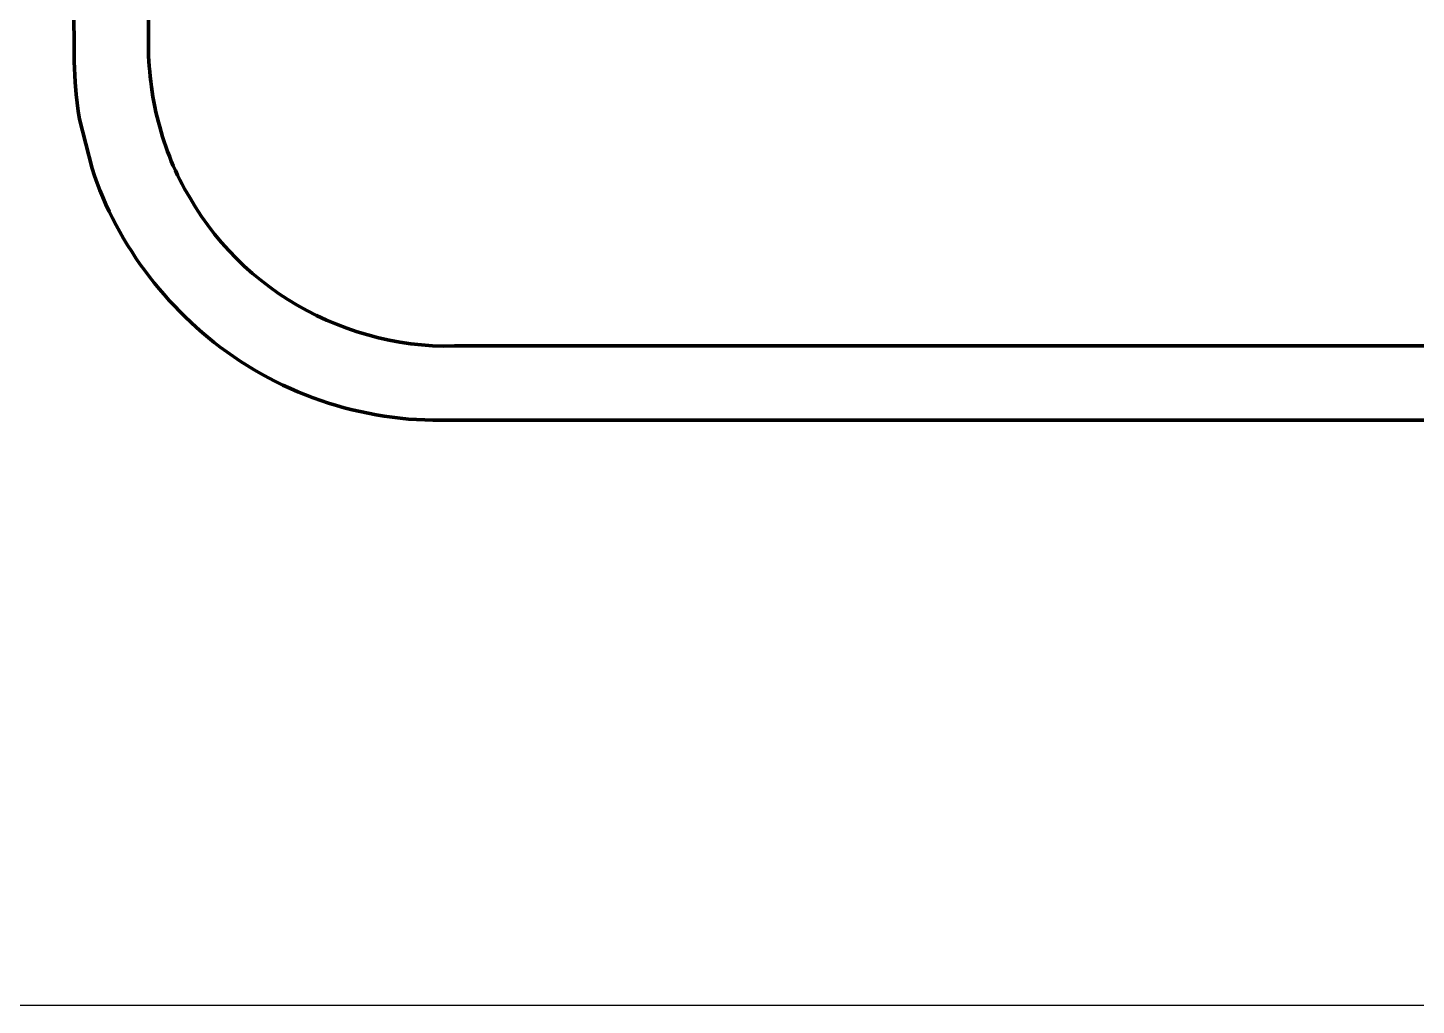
# Model space of a CAD drawing. Header units: millimetres. Extents: x 0 to 494, y 0 to 218.
# Drawn here: x 71.55 to 79.34, y 69.07 to 74.56 of the extents above; entities that cross this region are included whole.
import ezdxf

# ---------------------------------------------------------------- set-up
doc = ezdxf.new("R2010")
doc.units = ezdxf.units.MM
doc.linetypes.add('ACAD_ISO03W100', pattern=[30, 12, -18])
doc.layers.add('color#000000ff', color=7, linetype='Continuous', lineweight=100)
doc.layers.add('color#ffffffff', color=7, linetype='Continuous', lineweight=100)

msp = doc.modelspace()

# ---------------------------------------------------------------- linework, layer by layer
at = {"color": 5, "linetype": 'ACAD_ISO03W100', "ltscale": 0.5}
msp.add_line((36.5327, 69.0736), (121.5327, 69.0736), dxfattribs=at)
at = {"color": 1}
msp.add_line((44.0327, 69.0736), (114.0327, 69.0736), dxfattribs=at)
at = {"layer": 'color#000000ff'}
for p, q in [((72.2251, 74.403), (72.2251, 78.8239)), ((71.8054, 74.7217), (71.8064, 74.3723)), ((72.2266, 74.3743), (72.2251, 74.403)), ((72.2285, 74.3456), (72.2266, 74.3743)), ((71.8064, 74.3723), (71.8117, 74.256)), ((72.2308, 74.3169), (72.2285, 74.3456)), ((72.2337, 74.2883), (72.2308, 74.3169)), ((71.8117, 74.256), (71.8176, 74.1865)), ((72.2369, 74.2596), (72.2337, 74.2883)), ((72.2406, 74.231), (72.2369, 74.2596)), ((72.2448, 74.2025), (72.2406, 74.231)), ((71.8176, 74.1865), (71.8229, 74.1402)), ((71.8229, 74.1402), (71.8296, 74.0941)), ((72.2494, 74.174), (72.2448, 74.2025)), ((72.2545, 74.1455), (72.2494, 74.174)), ((72.2601, 74.1172), (72.2545, 74.1455)), ((71.8296, 74.0941), (71.8376, 74.0481)), ((72.2661, 74.089), (72.2601, 74.1172)), ((72.2726, 74.0608), (72.2661, 74.089)), ((72.2795, 74.0328), (72.2726, 74.0608)), ((71.8376, 74.0481), (71.9078, 73.7722)), ((72.2869, 74.0049), (72.2795, 74.0328)), ((72.2948, 73.9771), (72.2869, 74.0049)), ((72.3031, 73.9495), (72.2948, 73.9771)), ((72.312, 73.922), (72.3031, 73.9495)), ((72.3213, 73.8947), (72.312, 73.922)), ((72.3311, 73.8676), (72.3213, 73.8947)), ((72.3413, 73.8406), (72.3311, 73.8676)), ((72.3521, 73.8139), (72.3413, 73.8406)), ((71.9078, 73.7722), (71.9215, 73.7312)), ((72.3633, 73.7874), (72.3521, 73.8139)), ((72.3751, 73.761), (72.3633, 73.7874)), ((72.3873, 73.735), (72.3751, 73.761)), ((71.9215, 73.7312), (71.9361, 73.6904)), ((71.9361, 73.6904), (71.9516, 73.6501)), ((72.4, 73.7091), (72.3873, 73.735)), ((72.4132, 73.6835), (72.4, 73.7091)), ((72.4269, 73.6582), (72.4132, 73.6835)), ((71.9516, 73.6501), (71.968, 73.6101)), ((71.968, 73.6101), (71.9853, 73.5704)), ((72.4412, 73.6331), (72.4269, 73.6582)), ((72.4559, 73.6084), (72.4412, 73.6331)), ((72.4874, 73.5551), (72.4559, 73.6084)), ((71.9853, 73.5704), (72.0034, 73.5312)), ((72.0034, 73.5312), (72.0224, 73.4924)), ((72.521, 73.5032), (72.4874, 73.5551)), ((72.0224, 73.4924), (72.0423, 73.4541)), ((72.0423, 73.4541), (72.0629, 73.4161)), ((72.5566, 73.4528), (72.521, 73.5032)), ((72.5941, 73.4038), (72.5566, 73.4528)), ((72.0629, 73.4161), (72.0844, 73.3787)), ((72.0844, 73.3787), (72.1067, 73.3416)), ((72.6335, 73.3565), (72.5941, 73.4038)), ((72.1067, 73.3416), (72.1297, 73.3051)), ((72.1297, 73.3051), (72.1535, 73.269)), ((72.6746, 73.3107), (72.6335, 73.3565)), ((72.7175, 73.2665), (72.6746, 73.3107)), ((72.1535, 73.269), (72.1781, 73.2335)), ((72.1781, 73.2335), (72.2034, 73.1985)), ((72.762, 73.2239), (72.7175, 73.2665)), ((72.808, 73.183), (72.762, 73.2239)), ((72.2034, 73.1985), (72.2294, 73.164)), ((72.2294, 73.164), (72.2561, 73.13)), ((72.2561, 73.13), (72.2835, 73.0966)), ((72.8555, 73.1439), (72.808, 73.183)), ((72.9045, 73.1065), (72.8555, 73.1439)), ((72.2835, 73.0966), (72.3116, 73.0637)), ((72.3116, 73.0637), (72.3404, 73.0315)), ((72.9547, 73.0709), (72.9045, 73.1065)), ((73.0063, 73.0371), (72.9547, 73.0709)), ((72.3404, 73.0315), (72.3698, 72.9998)), ((72.3698, 72.9998), (72.3998, 72.9687)), ((73.059, 73.0052), (73.0063, 73.0371)), ((73.1128, 72.9752), (73.059, 73.0052)), ((73.1677, 72.9472), (73.1128, 72.9752)), ((72.3998, 72.9687), (72.4305, 72.9382)), ((72.4305, 72.9382), (72.4617, 72.9084)), ((72.4617, 72.9084), (72.4936, 72.8792)), ((73.2236, 72.9211), (73.1677, 72.9472)), ((73.2803, 72.897), (73.2236, 72.9211)), ((73.3379, 72.875), (73.2803, 72.897)), ((72.4936, 72.8792), (72.5261, 72.8507)), ((72.5261, 72.8507), (72.5591, 72.8229)), ((72.5591, 72.8229), (72.5926, 72.7957)), ((73.3963, 72.855), (73.3379, 72.875)), ((73.4553, 72.8372), (73.3963, 72.855)), ((73.5149, 72.8216), (73.4553, 72.8372)), ((73.575, 72.8081), (73.5149, 72.8216)), ((72.5926, 72.7957), (72.6267, 72.7692)), ((72.6267, 72.7692), (72.6636, 72.7421)), ((72.6636, 72.7421), (72.7012, 72.7158)), ((73.6356, 72.7969), (73.575, 72.8081)), ((73.6966, 72.7879), (73.6356, 72.7969)), ((73.7579, 72.7812), (73.6966, 72.7879)), ((73.8195, 72.7769), (73.7579, 72.7812)), ((73.8812, 72.775), (73.8195, 72.7769)), ((73.9429, 72.7754), (73.8812, 72.775)), ((84.1908, 72.7755), (73.9429, 72.7754)), ((72.7012, 72.7158), (72.7393, 72.6903)), ((72.7393, 72.6903), (72.778, 72.6657)), ((72.778, 72.6657), (72.8173, 72.642)), ((72.8173, 72.642), (72.8571, 72.6192)), ((72.8571, 72.6192), (72.8973, 72.5973)), ((72.8973, 72.5973), (72.9381, 72.5762)), ((72.9381, 72.5762), (72.9793, 72.5561)), ((72.9793, 72.5561), (73.0209, 72.5369)), ((73.0209, 72.5369), (73.063, 72.5186)), ((73.063, 72.5186), (73.1055, 72.5012)), ((73.1055, 72.5012), (73.1483, 72.4848)), ((73.1483, 72.4848), (73.1915, 72.4693)), ((73.1915, 72.4693), (73.235, 72.4549)), ((73.235, 72.4549), (73.2789, 72.4414)), ((73.2789, 72.4414), (73.323, 72.4288)), ((73.323, 72.4288), (73.3674, 72.4173)), ((73.3674, 72.4173), (73.412, 72.4068)), ((73.412, 72.4068), (73.4568, 72.3972)), ((73.4568, 72.3972), (73.5019, 72.3888)), ((73.5019, 72.3888), (73.5471, 72.3813)), ((73.5471, 72.3813), (73.5925, 72.3749)), ((73.5925, 72.3749), (73.638, 72.3695)), ((73.638, 72.3695), (73.6837, 72.3652)), ((73.6837, 72.3652), (73.7294, 72.362)), ((73.7294, 72.362), (73.7752, 72.3598)), ((73.7752, 72.3598), (73.8211, 72.3588)), ((73.8211, 72.3588), (73.867, 72.3588)), ((73.867, 72.3588), (83.9491, 72.3586))]:
    msp.add_line(p, q, dxfattribs=at)
at = {"layer": 'color#ffffffff'}
for p, q in [((72.2251, 78.8239), (72.2251, 74.403)), ((71.8064, 74.3723), (71.8054, 74.7217)), ((72.2251, 74.403), (72.2266, 74.3743)), ((72.2266, 74.3743), (72.2285, 74.3456)), ((71.8117, 74.256), (71.8064, 74.3723)), ((72.2285, 74.3456), (72.2308, 74.3169)), ((72.2308, 74.3169), (72.2337, 74.2883)), ((71.8176, 74.1865), (71.8117, 74.256)), ((72.2337, 74.2883), (72.2369, 74.2596)), ((72.2369, 74.2596), (72.2406, 74.231)), ((72.2406, 74.231), (72.2448, 74.2025)), ((71.8229, 74.1402), (71.8176, 74.1865)), ((71.8296, 74.0941), (71.8229, 74.1402)), ((72.2448, 74.2025), (72.2494, 74.174)), ((72.2494, 74.174), (72.2545, 74.1455)), ((72.2545, 74.1455), (72.2601, 74.1172)), ((71.8376, 74.0481), (71.8296, 74.0941)), ((72.2601, 74.1172), (72.2661, 74.089)), ((72.2661, 74.089), (72.2726, 74.0608)), ((72.2726, 74.0608), (72.2795, 74.0328)), ((71.9078, 73.7722), (71.8376, 74.0481)), ((72.2795, 74.0328), (72.2869, 74.0049)), ((72.2869, 74.0049), (72.2948, 73.9771)), ((72.2948, 73.9771), (72.3031, 73.9495)), ((72.3031, 73.9495), (72.312, 73.922)), ((72.312, 73.922), (72.3213, 73.8947)), ((72.3213, 73.8947), (72.3311, 73.8676)), ((72.3311, 73.8676), (72.3413, 73.8406)), ((72.3413, 73.8406), (72.3521, 73.8139)), ((71.9215, 73.7312), (71.9078, 73.7722)), ((72.3521, 73.8139), (72.3633, 73.7874)), ((72.3633, 73.7874), (72.3751, 73.761)), ((72.3751, 73.761), (72.3873, 73.735)), ((71.9361, 73.6904), (71.9215, 73.7312)), ((71.9516, 73.6501), (71.9361, 73.6904)), ((72.3873, 73.735), (72.4, 73.7091)), ((72.4, 73.7091), (72.4132, 73.6835)), ((72.4132, 73.6835), (72.4269, 73.6582)), ((71.968, 73.6101), (71.9516, 73.6501)), ((71.9853, 73.5704), (71.968, 73.6101)), ((72.4269, 73.6582), (72.4412, 73.6331)), ((72.4412, 73.6331), (72.4559, 73.6084)), ((72.4559, 73.6084), (72.4874, 73.5551)), ((72.0034, 73.5312), (71.9853, 73.5704)), ((72.0224, 73.4924), (72.0034, 73.5312)), ((72.4874, 73.5551), (72.521, 73.5032)), ((72.0423, 73.4541), (72.0224, 73.4924)), ((72.0629, 73.4161), (72.0423, 73.4541)), ((72.521, 73.5032), (72.5566, 73.4528)), ((72.5566, 73.4528), (72.5941, 73.4038)), ((72.0844, 73.3787), (72.0629, 73.4161)), ((72.1067, 73.3416), (72.0844, 73.3787)), ((72.5941, 73.4038), (72.6335, 73.3565)), ((72.1297, 73.3051), (72.1067, 73.3416)), ((72.1535, 73.269), (72.1297, 73.3051)), ((72.6335, 73.3565), (72.6746, 73.3107)), ((72.6746, 73.3107), (72.7175, 73.2665)), ((72.1781, 73.2335), (72.1535, 73.269)), ((72.2034, 73.1985), (72.1781, 73.2335)), ((72.7175, 73.2665), (72.762, 73.2239)), ((72.762, 73.2239), (72.808, 73.183)), ((72.2294, 73.164), (72.2034, 73.1985)), ((72.2561, 73.13), (72.2294, 73.164)), ((72.2835, 73.0966), (72.2561, 73.13)), ((72.808, 73.183), (72.8555, 73.1439)), ((72.8555, 73.1439), (72.9045, 73.1065)), ((72.3116, 73.0637), (72.2835, 73.0966)), ((72.3404, 73.0315), (72.3116, 73.0637)), ((72.9045, 73.1065), (72.9547, 73.0709)), ((72.9547, 73.0709), (73.0063, 73.0371)), ((72.3698, 72.9998), (72.3404, 73.0315)), ((72.3998, 72.9687), (72.3698, 72.9998)), ((73.0063, 73.0371), (73.059, 73.0052)), ((73.059, 73.0052), (73.1128, 72.9752)), ((73.1128, 72.9752), (73.1677, 72.9472)), ((72.4305, 72.9382), (72.3998, 72.9687)), ((72.4617, 72.9084), (72.4305, 72.9382)), ((72.4936, 72.8792), (72.4617, 72.9084)), ((73.1677, 72.9472), (73.2236, 72.9211)), ((73.2236, 72.9211), (73.2803, 72.897)), ((73.2803, 72.897), (73.3379, 72.875)), ((72.5261, 72.8507), (72.4936, 72.8792)), ((72.5591, 72.8229), (72.5261, 72.8507)), ((72.5926, 72.7957), (72.5591, 72.8229)), ((73.3379, 72.875), (73.3963, 72.855)), ((73.3963, 72.855), (73.4553, 72.8372)), ((73.4553, 72.8372), (73.5149, 72.8216)), ((73.5149, 72.8216), (73.575, 72.8081)), ((72.6267, 72.7692), (72.5926, 72.7957)), ((72.6636, 72.7421), (72.6267, 72.7692)), ((72.7012, 72.7158), (72.6636, 72.7421)), ((73.575, 72.8081), (73.6356, 72.7969)), ((73.6356, 72.7969), (73.6966, 72.7879)), ((73.6966, 72.7879), (73.7579, 72.7812)), ((73.7579, 72.7812), (73.8195, 72.7769)), ((73.8195, 72.7769), (73.8812, 72.775)), ((73.8812, 72.775), (73.9429, 72.7754)), ((73.9429, 72.7754), (84.1908, 72.7755)), ((72.7393, 72.6903), (72.7012, 72.7158)), ((72.778, 72.6657), (72.7393, 72.6903)), ((72.8173, 72.642), (72.778, 72.6657)), ((72.8571, 72.6192), (72.8173, 72.642)), ((72.8973, 72.5973), (72.8571, 72.6192)), ((72.9381, 72.5762), (72.8973, 72.5973)), ((72.9793, 72.5561), (72.9381, 72.5762)), ((73.0209, 72.5369), (72.9793, 72.5561)), ((73.063, 72.5186), (73.0209, 72.5369)), ((73.1055, 72.5012), (73.063, 72.5186)), ((73.1483, 72.4848), (73.1055, 72.5012)), ((73.1915, 72.4693), (73.1483, 72.4848)), ((73.235, 72.4549), (73.1915, 72.4693)), ((73.2789, 72.4414), (73.235, 72.4549)), ((73.323, 72.4288), (73.2789, 72.4414)), ((73.3674, 72.4173), (73.323, 72.4288)), ((73.412, 72.4068), (73.3674, 72.4173)), ((73.4568, 72.3972), (73.412, 72.4068)), ((73.5019, 72.3888), (73.4568, 72.3972)), ((73.5471, 72.3813), (73.5019, 72.3888)), ((73.5925, 72.3749), (73.5471, 72.3813)), ((73.638, 72.3695), (73.5925, 72.3749)), ((73.6837, 72.3652), (73.638, 72.3695)), ((73.7294, 72.362), (73.6837, 72.3652)), ((73.7752, 72.3598), (73.7294, 72.362)), ((73.8211, 72.3588), (73.7752, 72.3598)), ((73.867, 72.3588), (73.8211, 72.3588)), ((83.9491, 72.3586), (73.867, 72.3588))]:
    msp.add_line(p, q, dxfattribs=at)

doc.saveas('drawing.dxf')
